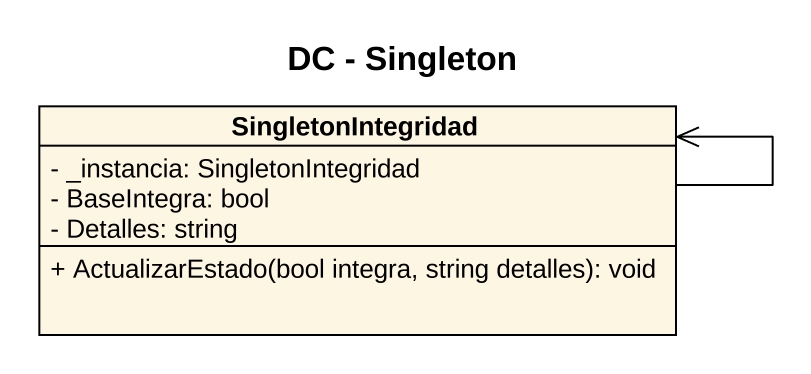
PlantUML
@startuml
title DC - Singleton
hide circle
hide empty members
skinparam classAttributeIconSize 0
class SingletonIntegridad {
  - _instancia: SingletonIntegridad
  - BaseIntegra: bool
  - Detalles: string
  + ActualizarEstado(bool integra, string detalles): void
}
SingletonIntegridad --> SingletonIntegridad
@enduml
